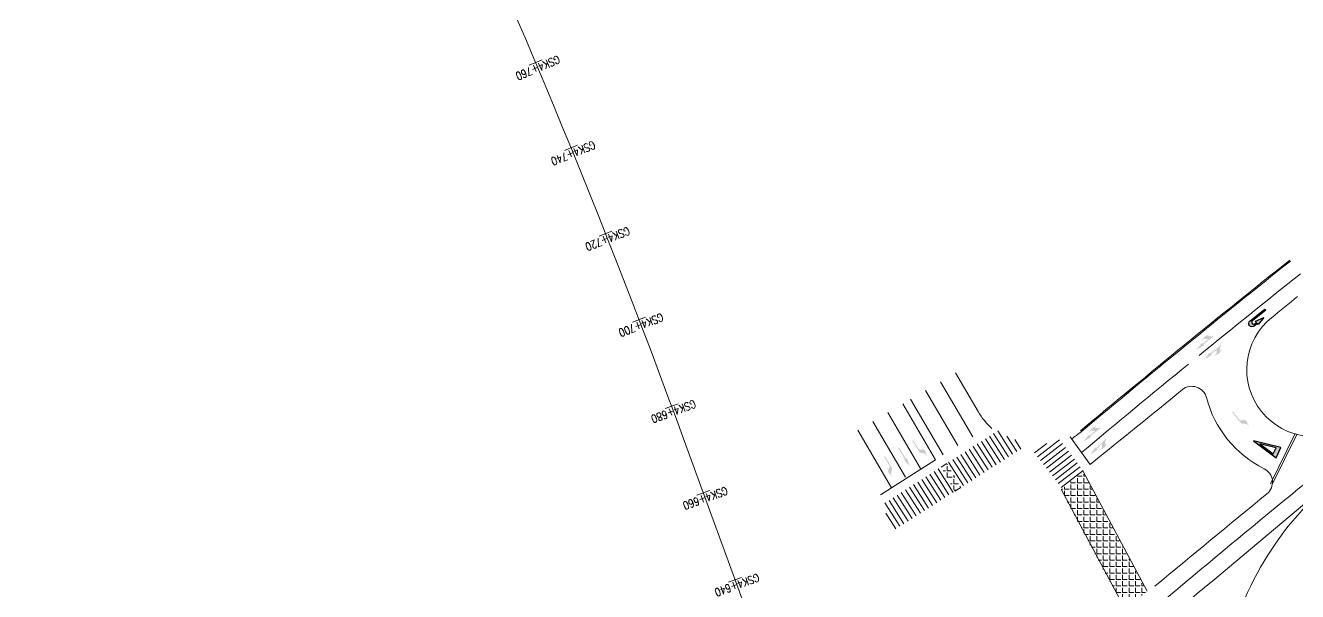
# Model space of a CAD drawing. Header units: millimetres. Extents: x 523446 to 528898, y 388189 to 392165.
# Drawn here: x 523691.5 to 523966.8, y 391421.1 to 391543.7 of the extents above; entities that cross this region are included whole.
import ezdxf
from ezdxf.enums import TextEntityAlignment as Align

# ---------------------------------------------------------------- set-up
doc = ezdxf.new("R2010")
doc.units = ezdxf.units.MM
doc.linetypes.add('ACAD_ISO04W100', pattern=[30, 24, -3, 0, -3])
doc.linetypes.add('白色虚线3米', pattern=[6, 3, -3])
for name, color, linetype in [('000', 7, 'Continuous'), ('000-scy-箭头', 7, 'Continuous'), ('000-scy-道路标线', 122, '白色虚线3米'), ('GSS-标注路线桩号', 7, 'Continuous'), ('MEDS道路平面中线-GSS', 7, 'Continuous'), ('车行道边线', 5, 'ACAD_ISO04W100')]:
    doc.layers.add(name, color=color, linetype=linetype)
doc.layers.add('000-scy-车道标线(实)', color=7, linetype='Continuous', lineweight=40)
doc.layers.add('人行横道', color=7, linetype='Continuous', lineweight=30)
doc.styles.add('MEDS', font='TXT_S.SHX', dxfattribs={"width": 0.75, "bigfont": 'hztxt.shx'})

# ---------------------------------------------------------------- blocks, each defined once
blk = doc.blocks.new('减速让行线')
h = blk.add_hatch(color=4)
h.paths.add_polyline_path([(60, 0), (-60, 0), (0, -300)])
h.paths.add_polyline_path([(35.70294145922162, -45), (-35.70294145922162, -45), (0, -223.514707296109)], flags=16)
at = {"color": 4}
for points in [[(60, 0), (-60, 0), (0, -300)], [(35.70294145922162, -45), (-35.70294145922162, -45), (0, -223.514707296109)]]:
    blk.add_lwpolyline(points, close=True, dxfattribs=at)
blk = doc.blocks.new('导（掉头）')
h = blk.add_hatch(color=4)
edge = h.paths.add_edge_path()
edge.add_line((50.00000000000045, -600.0000000000036), (50.00000000000045, -140.0000000000036))
edge.add_arc((4.547473508864641e-13, -140.0000000000036), 50, 0, 180)
edge.add_line((-49.99999999999955, -140.0000000000036), (-49.99999999999955, -200.0000000000036))
edge.add_line((-49.99999999999955, -200.0000000000036), (-9.999999999999545, -200.0000000000036))
edge.add_line((-9.999999999999545, -200.0000000000036), (-69.99999999999955, -440.0000000000036))
edge.add_line((-69.99999999999955, -440.0000000000036), (-129.9999999999995, -200.0000000000036))
edge.add_line((-129.9999999999995, -200.0000000000036), (-89.99999999999955, -200.0000000000036))
edge.add_line((-89.99999999999955, -200.0000000000036), (-89.99999999999955, -90.00000000000364))
edge.add_arc((4.547473508864641e-13, -90.00000000000365), 90, 0, 180, ccw=False)
edge.add_line((90.00000000000045, -90.00000000000364), (90.00000000000045, -600.0000000000036))
edge.add_line((90.00000000000045, -600.0000000000036), (50.00000000000045, -600.0000000000036))
at = {"color": 4}
blk.add_lwpolyline([(50.00000000000045, -600.0000000000036), (50.00000000000045, -140.0000000000036, 0.9999999999999999), (-49.99999999999955, -140.0000000000036), (-49.99999999999955, -200.0000000000036), (-9.999999999999545, -200.0000000000036), (-69.99999999999955, -440.0000000000036), (-129.9999999999995, -200.0000000000036), (-89.99999999999955, -200.0000000000036), (-89.99999999999955, -90.00000000000364, -0.9999999999999999), (90.00000000000045, -90.00000000000364), (90.00000000000045, -600.0000000000036)], format="xyb", close=True, dxfattribs=at)

msp = doc.modelspace()

# ---------------------------------------------------------------- hatches: boundary and pattern name
at = {"layer": '000', "linetype": 'ByBlock', "lineweight": 0}
h = msp.add_hatch(dxfattribs=at)
h.set_pattern_fill('ANGLE', color=256, scale=0.2, style=0)
h.set_pattern_definition([(0, (-380.5578623685287, 125.4231875356636), (0, 1.397), [1.016, -0.381]), (90, (-380.5578623685287, 125.4231875356636), (-1.397, 8.553875381449306e-17), [1.016, -0.381])])
edge = h.paths.add_edge_path()
edge.add_line((523920.2703366039, 391447.0153893972), (523934.0829676189, 391421.0939135357))
edge.add_arc((544381.1651618176, 366668.2745001501), 32105.84431482842, 129.5584309960276, 129.5693583775838)
edge.add_line((523929.3625118272, 391417.1938206749), (523915.5232412534, 391443.1652896682))
edge.add_arc((543886.1797983996, 366824.5999357051), 31700.17166216672, 129.0380242821905, 129.0490715246796, ccw=False)
h = msp.add_hatch(dxfattribs=at)
h.set_pattern_fill('ANGLE', color=256, scale=0.2, style=0)
h.set_pattern_definition([(0, (-308.127760665142, 168.5164850696456), (0, 1.397), [1.016, -0.381]), (90, (-308.127760665142, 168.5164850696456), (-1.397, 8.553875381449306e-17), [1.016, -0.381])])
edge = h.paths.add_edge_path()
edge.add_line((523890.8772740196, 391448.8646848435), (523889.6125221963, 391448.0560082406))
edge.add_line((523892.5868954514, 391442.8361690139), (523893.9084945011, 391443.6811934767))
edge.add_line((523890.8772740195, 391448.8646848435), (523893.9084945011, 391443.6811934767))
edge.add_line((523889.6125221963, 391448.0560082406), (523892.6437426779, 391442.8725168738))
at = {"layer": '000-scy-箭头', "linetype": 'ByBlock', "lineweight": 0}
for points in [[(523944.8690280988, 391473.4830833272), (523946.537858086, 391474.4073277029), (523946.388466389, 391474.5879205078), (523948.5555800482, 391476.3806208826), (523948.4061883501, 391476.561213688), (523948.1653979443, 391476.3620247573), (523947.2854392694, 391476.4452277079), (523947.8272176845, 391476.8934028028), (523946.7250647289, 391476.38723472), (523945.9610920331, 391475.3496885901), (523946.5630680482, 391475.8476609181), (523947.4430267239, 391475.764457964), (523946.2390746894, 391474.768513313), (523946.0896829925, 391474.9491061181)], [(523946.5510115433, 391471.417153234), (523947.7944265085, 391472.8639221914), (523947.940977893, 391472.6810169371), (523950.1358409551, 391474.4396335479), (523950.2823923398, 391474.2567282924), (523950.0385186662, 391474.0613264476), (523949.9415750087, 391473.1827754088), (523950.4902907756, 391473.6224295616), (523949.7711663453, 391472.6457989664), (523948.6002698042, 391472.1080652576), (523949.2099539895, 391472.5965698701), (523949.3068976438, 391473.4751209104), (523948.087529277, 391472.4981116803), (523948.2340806617, 391472.315206426)], [(523955.7361435163, 391457.967770745), (523956.2931522289, 391456.8059198341), (523955.7946396156, 391457.4074485008), (523954.5845942092, 391457.5207661613), (523952.6403950216, 391459.8667279662), (523952.8208536215, 391460.016281749), (523954.316391458, 391458.2116957465), (523955.1964244811, 391458.129282901), (523954.7477631301, 391458.6706587029)], [(523920.4042824191, 391453.5932672872), (523922.0731124063, 391454.517511663), (523921.9237207092, 391454.6981044679), (523924.0908343685, 391456.4908048426), (523923.9414426704, 391456.671397648), (523923.7006522645, 391456.4722087173), (523922.8206935896, 391456.555411668), (523923.3624720047, 391457.0035867629), (523922.2603190492, 391456.4974186801), (523921.4963463534, 391455.4598725502), (523922.0983223685, 391455.9578448781), (523922.9782810441, 391455.874641924), (523921.7743290096, 391454.878697273), (523921.6249373127, 391455.0592900782)], [(523921.9229353585, 391450.7869555459), (523923.0272429723, 391452.3425023584), (523923.1900793961, 391452.1739320781), (523925.2129227704, 391454.1279691629), (523925.3757591945, 391453.9593988816), (523925.1509988194, 391453.7422836506), (523925.1357085314, 391452.8585324369), (523925.6414193762, 391453.3470417084), (523925.0156832021, 391452.3080992145), (523923.8995264694, 391451.6643986627), (523924.4614274082, 391452.2071867405), (523924.4767176931, 391453.0909379551), (523923.3529158198, 391452.0053617951), (523923.515752244, 391451.8367915149)], [(523881.584132143, 391449.6693842242), (523881.7851468606, 391449.7899027846), (523880.3389241266, 391452.2020794065), (523880.5399388439, 391452.3225979679), (523881.9861615795, 391449.9104213463), (523882.1871762974, 391450.0309399077), (523882.8498027098, 391448.242044319)], [(523886.2218457363, 391451.5224455833), (523886.6385828186, 391450.3032300773), (523886.2141469591, 391450.9591308044), (523885.0257767157, 391451.2137421604), (523883.3704768686, 391453.7717549998), (523883.5672470865, 391453.8990857565), (523884.8405546613, 391451.9313835736), (523885.7048239294, 391451.7462116768), (523885.322831657, 391452.3365223329)], [(523878.2512885561, 391446.8529597683), (523879.1569046197, 391445.9364360149), (523878.7589721932, 391446.608746469), (523879.0607880212, 391447.7860136367), (523877.5088515521, 391450.4080244045), (523877.3071584172, 391450.2886446762), (523878.5009557001, 391448.2717133167), (523878.2814532808, 391447.4155190124), (523877.9233140948, 391448.0205984205)]]:
    msp.add_hatch(color=4, dxfattribs=at).paths.add_polyline_path(points)

# ---------------------------------------------------------------- linework, layer by layer
at = {"layer": '000-scy-车道标线(实)', "color": 4, "linetype": 'ByBlock', "lineweight": 0, "flags": 128}
for points in [[(523965.2216086828, 391492.6723156963, 0.0057781860351706), (523919.9269877564, 391455.7105556269)], [(523966.7722616254, 391484.9721272886, 5.72880470837e-05), (523961.1218300878, 391480.4068748578)], [(523961.2007932084, 391480.4707364567, 0.9999999999999998), (523979.3575334824, 391457.8580678258)], [(523943.1645814896, 391470.3726993533, 0.002975677784165607), (523919.9986271548, 391451.2075789475)], [(523947.0522364531, 391463.1220626002, 0.5452505237302214), (523941.8621731526, 391464.8299914823)], [(523941.8621731526, 391464.8299914823, 0.0002030055256991516), (523921.8604235442, 391448.6265397302, 0.0001893000675636)], [(523947.0522364531, 391463.1220626002, 0.2164297489824572), (523959.5443909981, 391447.6989726637)], [(523897.6325704684, 391460.0939795107, 0.0784762255752066), (523900.6455695165, 391456.4118587883, 0.0784762255752066)], [(523917.8541248706, 391454.1805380362, 0.02436599934865338), (523919.9269877563, 391455.7105556271)], [(523975.5967641698, 391446.1831011554, 0.1762684048052902), (523950.7847358508, 391404.8485311686, 0.1762684048052902)], [(523960.1579239986, 391442.2843712416, 0.5425704108625949), (523959.5443909981, 391447.6989726637)], [(523960.1579239986, 391442.2843712416, 0.000244852507685533), (523935.9039101627, 391422.271828669, 0.0002379323954435)]]:
    msp.add_lwpolyline(points, format="xyb", dxfattribs=at)
for points in [[(523892.7536663067, 391468.4370735721), (523897.6325704683, 391460.0939795109)], [(523878.0786961605, 391459.8553924369), (523885.1541976304, 391447.7560413647)], [(523874.8415703924, 391457.9623745392), (523881.9170718623, 391445.863023467)], [(523871.6044446242, 391456.0693566414), (523878.9056847244, 391443.5839847409)]]:
    msp.add_lwpolyline(points, dxfattribs=at)
at = {"layer": '000-scy-车道标线(实)', "color": 2, "linetype": 'ByBlock', "lineweight": 0}
for points in [[(523883.0422890025, 391462.7580198786), (523890.0776591608, 391450.7272947316)], [(523881.3158219287, 391461.7484103346), (523888.3913233986, 391449.6490592624)]]:
    msp.add_lwpolyline(points, dxfattribs=at)
at = {"layer": '000-scy-道路标线', "linetype": 'ByBlock', "lineweight": 0, "flags": 128}
for points in [[(523967.4029592588, 391489.9352169284, 0.002787929140622), (523945.4722252228, 391472.2565170649)], [(523989.8286374115, 391461.7914064738, 0.006796975560003178), (523937.6329150741, 391419.0270913683, 0.006724604743978512)], [(523939.3237955955, 391415.8539002091, -0.001192347488533823), (523948.4101276001, 391423.4746706187), (523971.9804689193, 391443.2457793178)]]:
    msp.add_lwpolyline(points, format="xyb", dxfattribs=at)
for points in [[(523889.5165405386, 391466.5440556742), (523896.481680901, 391454.633425896)], [(523886.2794147705, 391464.6510377764), (523893.2445551329, 391452.7404079981)]]:
    msp.add_lwpolyline(points, dxfattribs=at)
at = {"layer": '000-scy-道路标线', "color": 4, "linetype": 'ByBlock', "lineweight": 0, "ltscale": 0.05, "flags": 128}
for points in [[(523960.9290337294, 391444.4668691193), (523966.2707954473, 391455.300372871)], [(523961.3017653644, 391444.3217101432), (523966.6435270823, 391455.155213895)]]:
    msp.add_lwpolyline(points, dxfattribs=at)
at = {"layer": 'GSS-标注路线桩号', "color": 7, "linetype": 'ByBlock', "lineweight": 0}
for p, q in [((523803.2695427419, 391536.2183273492), (523800.5050745709, 391535.053116754)), ((523810.9414548217, 391517.7303694465), (523808.1642107771, 391516.595946458)), ((523818.4074758044, 391499.1583110507), (523815.6177987524, 391498.0548157197)), ((523825.6666839687, 391480.504444985), (523822.8649183103, 391479.4320135441)), ((523832.7181831253, 391461.7710741721), (523829.904674754, 391460.7298390188)), ((523839.594243488, 391442.983000261), (523836.776032423, 391441.9545614476)), ((523846.4505022442, 391424.1949264942), (523843.6322911792, 391423.1664876807))]:
    msp.add_line(p, q, dxfattribs=at)
at = {"layer": 'MEDS道路平面中线-GSS', "color": 4, "linetype": 'ByBlock', "lineweight": 0}
msp.add_line((523834.133044956, 391453.572653227), (523884.157356487, 391316.491996181), dxfattribs=at)
at = {"layer": 'MEDS道路平面中线-GSS', "color": 233, "linetype": 'ByBlock', "lineweight": 0}
msp.add_arc((522143.206405944, 390836.509365161), 1799.999999999407, 20.04834640379573, 30.66677098357484, dxfattribs=at)
at = {"layer": '人行横道', "linetype": 'ByBlock', "lineweight": 0}
for p, q in [((523890.8772740196, 391448.8646848435), (523889.6125221963, 391448.0560082406)), ((523920.3976929176, 391447.1186610715), (523934.2103239325, 391421.19718521)), ((523892.5868954514, 391442.8361690139), (523893.9084945011, 391443.6811934767)), ((523915.650597567, 391443.2685613425), (523929.4898681408, 391417.2970923492))]:
    msp.add_line(p, q, dxfattribs=at)
at = {"layer": '人行横道', "color": 4, "linetype": 'ByBlock', "lineweight": 0}
for points in [[(523902.4613898881, 391449.1466085156), (523899.2292358866, 391454.2016238972)], [(523903.34601758, 391449.7122354659), (523900.1138635784, 391454.7672508475)], [(523904.2306452718, 391450.2778624162), (523900.9984912702, 391455.3328777978)], [(523905.1152729636, 391450.8434893665), (523901.8831189621, 391455.8985047481)], [(523905.9999006554, 391451.4091163168), (523903.8498671682, 391454.7717198139)], [(523906.8845283472, 391451.9747432671), (523905.5806033244, 391454.0140523606)], [(523910.5143820042, 391450.3110541743), (523915.2672284136, 391453.9730824383)], [(523917.5527651613, 391454.598318), (523921.8604235442, 391448.6265397302)], [(523898.038251429, 391446.3184737641), (523894.8060974275, 391451.3734891458)], [(523898.9228791209, 391446.8841007144), (523895.6907251193, 391451.9391160961)], [(523899.8075068127, 391447.4497276647), (523896.5753528111, 391452.5047430464)], [(523900.6921345045, 391448.015354615), (523897.459980503, 391453.0703699967)], [(523901.5767621963, 391448.5809815653), (523898.3446081948, 391453.6359969469)], [(523909.8735270579, 391451.1428022959), (523912.4909340663, 391453.1594924259)], [(523911.1552369504, 391449.4793060526), (523915.9080833598, 391453.1413343166)], [(523911.7960918966, 391448.647557931), (523916.548938306, 391452.309586195)], [(523912.4369468428, 391447.8158098093), (523917.1897932523, 391451.4778380733)], [(523888.3913233986, 391449.6490592624), (523876.5294374613, 391442.0646229744)], [(523894.4997406618, 391444.055965963), (523891.2675866602, 391449.1109813447)], [(523895.3843683536, 391444.6215929133), (523892.152214352, 391449.6766082949)], [(523896.2689960454, 391445.1872198635), (523893.0368420439, 391450.2422352452)], [(523897.1536237372, 391445.7528468138), (523893.9214697357, 391450.8078621955)], [(523913.077801789, 391446.9840616877), (523917.8306481985, 391450.6460899517)], [(523913.7186567353, 391446.152313566), (523918.4715031447, 391449.81434183)], [(523914.3595116815, 391445.3205654444), (523919.1123580909, 391448.9825937084)], [(523889.562275095, 391440.9022404205), (523886.3301210934, 391445.9572558022)], [(523890.4469027869, 391441.4678673706), (523887.2147487852, 391446.5228827525)], [(523891.3315304787, 391442.0334943209), (523888.0993764771, 391447.0885097028)], [(523892.2161581705, 391442.5991212712), (523888.9840041689, 391447.6541366531)], [(523915.0003666277, 391444.4888173227), (523919.7532130372, 391448.1508455867)], [(523915.6412215739, 391443.6570692011), (523920.3940679834, 391447.3190974651)], [(523885.1391366359, 391438.0741056691), (523881.9069826343, 391443.1291210508)], [(523886.0237643277, 391438.6397326194), (523882.7916103262, 391443.6947480011)], [(523886.9083920195, 391439.2053595696), (523883.676238018, 391444.2603749513)], [(523887.7930197113, 391439.7709865199), (523884.5608657098, 391444.8260019016)], [(523888.6776474032, 391440.3366134702), (523885.4454934016, 391445.3916288519)], [(523880.7159981768, 391435.2459709177), (523877.4838441752, 391440.3009862993)], [(523881.6006258686, 391435.8115978679), (523878.3684718671, 391440.8666132496)], [(523882.4852535604, 391436.3772248182), (523879.2530995589, 391441.4322401999)], [(523883.3698812522, 391436.9428517685), (523880.1377272507, 391441.9978671502)], [(523884.2545089441, 391437.5084787188), (523881.0223549425, 391442.5634941005)], [(523879.831370485, 391434.6803439674), (523877.6649099615, 391438.0686389759)]]:
    msp.add_lwpolyline(points, dxfattribs=at)
at = {"layer": '车行道边线', "color": 5, "linetype": 'Continuous', "lineweight": 0}
msp.add_lwpolyline([(523965.0657979274, 391492.8678227511, 0.0057781860351706), (523919.7667003632, 391455.902409612)], format="xyb", dxfattribs=at)

# ---------------------------------------------------------------- block references
at = {"layer": '000-scy-箭头', "linetype": 'ByBlock', "lineweight": 0, "xscale": 0.008000000017758897, "yscale": 0.008000000017758897, "zscale": 0.008000000017758897, "rotation": 128.6629789640235}
msp.add_blockref('导（掉头）', (523956.3814800392, 391478.7115085147), dxfattribs=at)
at = {"layer": '000-scy-箭头', "color": 4, "linetype": 'ByBlock', "lineweight": 0, "xscale": 0.01999999985797116, "yscale": 0.01999999985797116, "zscale": 0.01999999985797116, "rotation": 244.7669816860703}
msp.add_blockref('减速让行线', (523962.6366626067, 391451.1877922455), dxfattribs=at)

# ---------------------------------------------------------------- texts
at = {"layer": 'GSS-标注路线桩号', "color": 7, "linetype": 'ByBlock', "lineweight": 0, "style": 'MEDS', "width": 0.8}
for s, rotation, p in [('GSK4+760', 202.8551988978452, (523802.3631029828, 391534.5068975484)), ('GSK4+740', 202.2185791277412, (523810.0160555197, 391516.029116634)), ('GSK4+720', 201.5819593576385, (523817.4632312052, 391497.4674452557)), ('GSK4+700', 200.9453395875345, (523824.7037106446, 391478.824174954)), ('GSK4+680', 200.3087198174318, (523831.7365999605, 391460.1016073438)), ('GSK4+660', 200.0483464047, (523838.6050838043, 391441.3180113361)), ('GSK4+640', 200.0483464047, (523845.4613425605, 391422.5299375692))]:
    msp.add_text(s, height=1.75, rotation=rotation, dxfattribs=at).set_placement(p, align=Align.MIDDLE)

doc.saveas('drawing.dxf')
